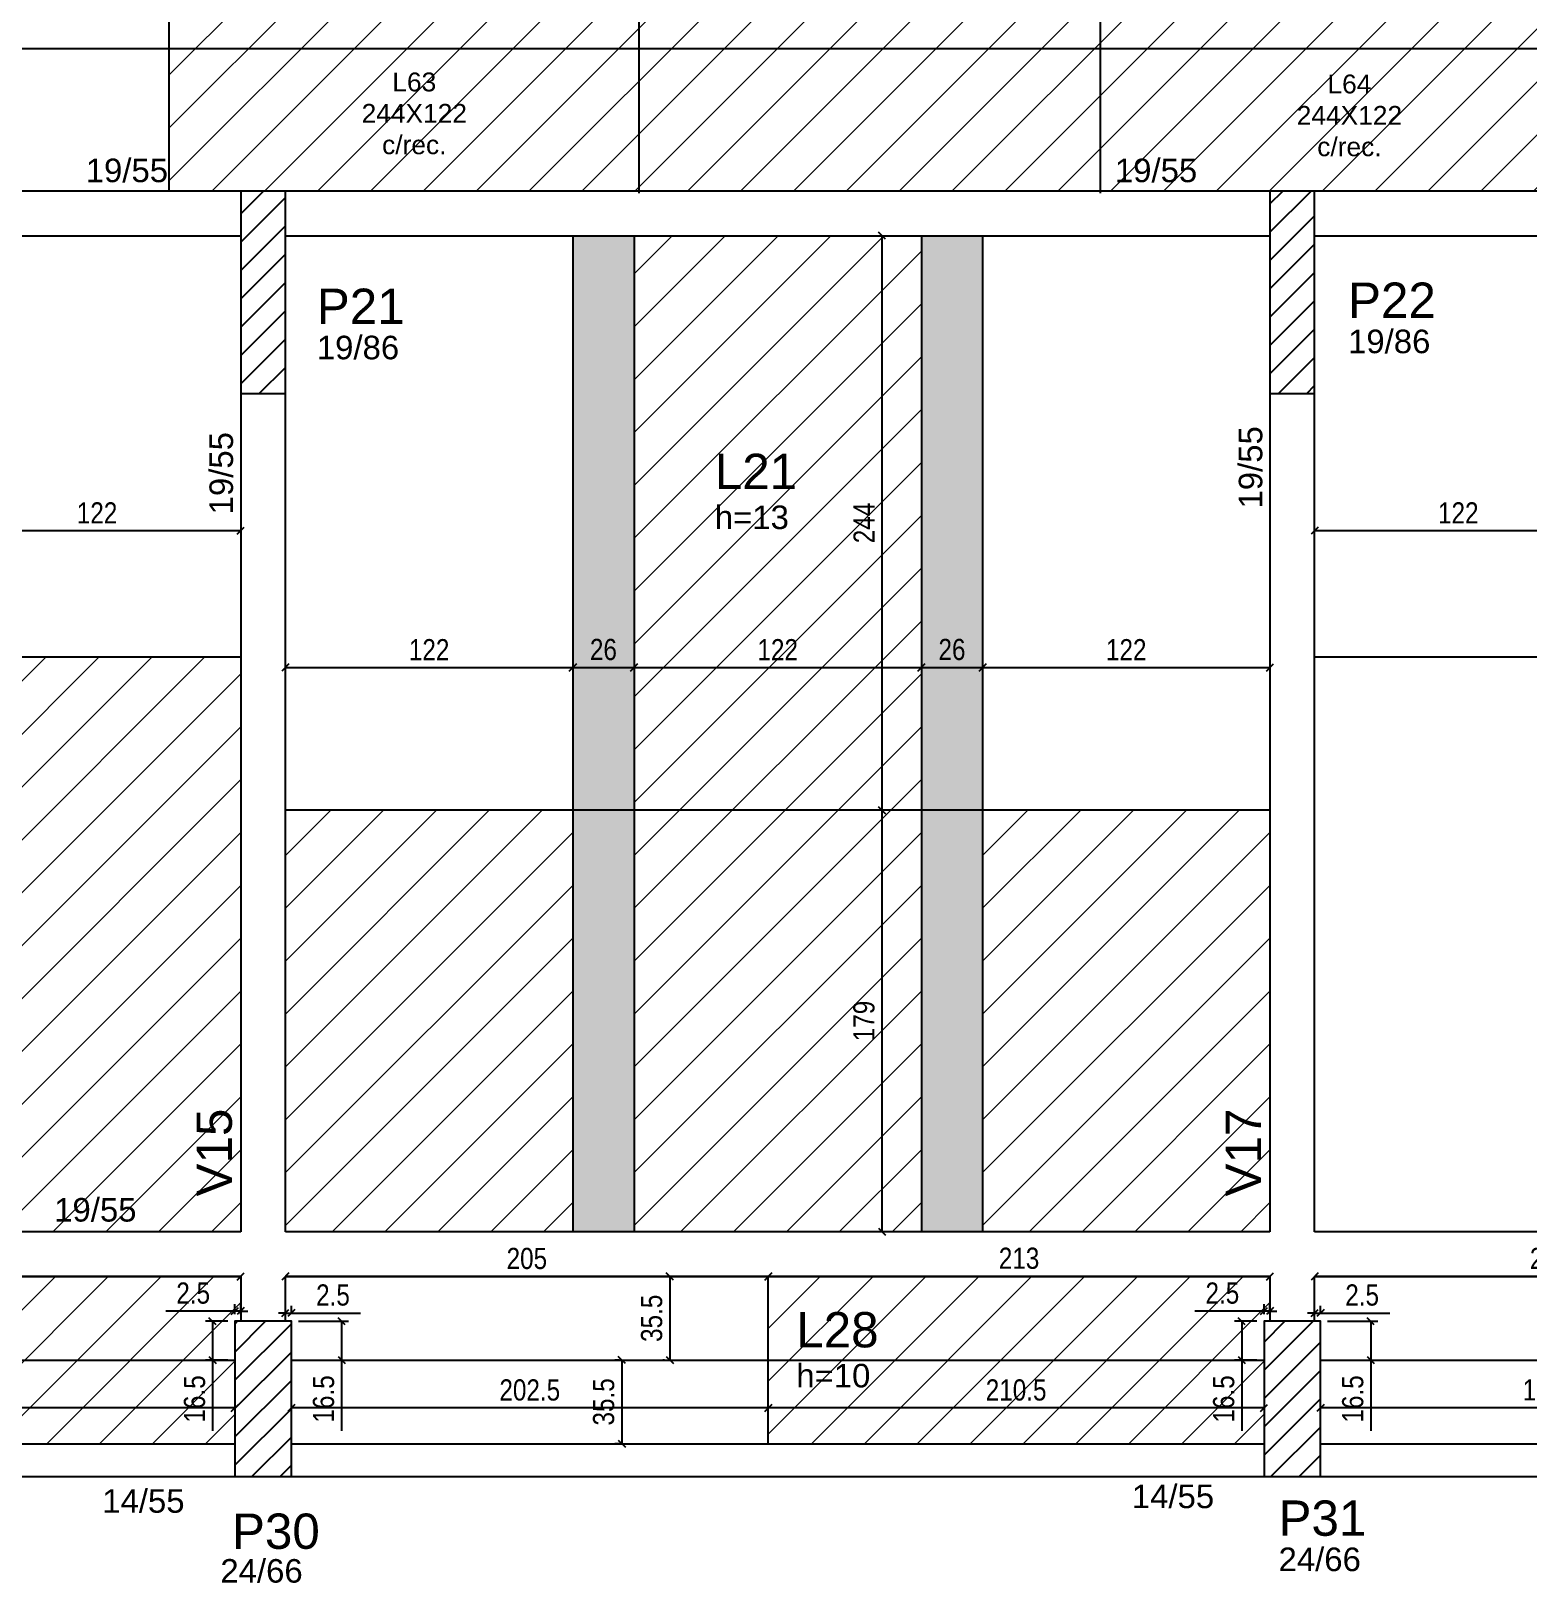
# Model space of a CAD drawing. Header units: millimetres. Extents: x 3565 to 7170, y 1537 to 2867.
# Drawn here: x 4838 to 5473, y 1537 to 2196 of the extents above; entities that cross this region are included whole.
import ezdxf

# ---------------------------------------------------------------- set-up
doc = ezdxf.new("R2010")
doc.units = ezdxf.units.MM
for name, color, linetype in [('3', 3, 'Continuous'), ('4', 4, 'Continuous'), ('7', 7, 'Continuous'), ('9', 9, 'Continuous'), ('AUX00', 7, 'Continuous'), ('Painéis', 200, 'Continuous')]:
    doc.layers.add(name, color=color, linetype=linetype)
doc.layers.add('Hachura', color=251, linetype='Continuous', lineweight=9)
doc.layers.add('REAPROVEITAMENTO', color=251, linetype='Continuous', lineweight=9)
doc.styles.add('COTA TECNICA-50', font='techl___.ttf', dxfattribs={"height": 9})
doc.styles.get("Standard").update_dxf_attribs({"font": 'arial.ttf'})
doc.dimstyles.new('COTA PAINEL-50', dxfattribs={"dimtxt": 9, "dimasz": 3, "dimexe": 3, "dimexo": 3, "dimgap": 3, "dimtad": 1, "dimdec": 1, "dimzin": 12, "dimdsep": 46, "dimtxsty": 'COTA TECNICA-50', "dimblk1": 'OBLIQUE', "dimblk2": 'OBLIQUE', "dimsah": 1, "dimcen": 0.9, "dimclrd": 4, "dimclre": 4, "dimclrt": 240, "dimadec": 1, "dimazin": 3, "dimtfac": 1, "dimtdec": 1, "dimtmove": 0, "dimatfit": 3, "dimfxl": 1, "dimtolj": 1, "dimtzin": 12, "dimarcsym": 0})

# ---------------------------------------------------------------- blocks, each defined once
blk = doc.blocks.new('_Oblique')
at = {"color": 0, "linetype": 'ByBlock', "lineweight": -2}
blk.add_line((-0.5, -0.5), (0.5, 0.5), dxfattribs=at)
blk = doc.blocks.new('*D540')
at = {"layer": 'Defpoints', "color": 0, "transparency": 16777216}
for p in [(4804.55, 1983.73), (4926.54, 1983.73), (4926.54, 1983.73)]:
    blk.add_point(p, dxfattribs=at)
at = {"layer": 'Painéis', "color": 4, "lineweight": -2, "transparency": 16777216}
blk.add_line((4804.55, 1983.73), (4926.54, 1983.73), dxfattribs=at)
at = {"layer": 'Painéis', "color": 4, "lineweight": -2, "transparency": 16777216, "xscale": 3, "yscale": 3, "zscale": 3, "rotation": 180}
blk.add_blockref('_Oblique', (4804.55, 1983.73), dxfattribs=at)
at = {"layer": 'Painéis', "color": 4, "lineweight": -2, "transparency": 16777216, "xscale": 3, "yscale": 3, "zscale": 3}
blk.add_blockref('_Oblique', (4926.54, 1983.73), dxfattribs=at)
at = {"layer": 'Painéis', "color": 240, "transparency": 16777216, "insert": (4865.54, 1991.28), "char_height": 9, "attachment_point": 5, "style": 'COTA TECNICA-50'}
blk.add_mtext('\\A1;122', dxfattribs=at)
blk = doc.blocks.new('*D543')
at = {"layer": 'Defpoints', "color": 0, "transparency": 16777216}
for p in [(4945.54, 1925.62), (5067.55, 1925.62), (5067.55, 1925.62)]:
    blk.add_point(p, dxfattribs=at)
at = {"layer": 'Painéis', "color": 4, "lineweight": -2, "transparency": 16777216}
blk.add_line((4945.54, 1925.62), (5067.55, 1925.62), dxfattribs=at)
at = {"layer": 'Painéis', "color": 4, "lineweight": -2, "transparency": 16777216, "xscale": 3, "yscale": 3, "zscale": 3, "rotation": 180}
blk.add_blockref('_Oblique', (4945.54, 1925.62), dxfattribs=at)
at = {"layer": 'Painéis', "color": 4, "lineweight": -2, "transparency": 16777216, "xscale": 3, "yscale": 3, "zscale": 3}
blk.add_blockref('_Oblique', (5067.55, 1925.62), dxfattribs=at)
at = {"layer": 'Painéis', "color": 240, "transparency": 16777216, "insert": (5006.54, 1933.17), "char_height": 9, "attachment_point": 5, "style": 'COTA TECNICA-50'}
blk.add_mtext('\\A1;122', dxfattribs=at)
blk = doc.blocks.new('*D544')
at = {"layer": 'Defpoints', "color": 0, "transparency": 16777216}
for p in [(5067.55, 1925.62), (5093.55, 1925.62), (5093.55, 1925.62)]:
    blk.add_point(p, dxfattribs=at)
at = {"layer": 'Painéis', "color": 4, "lineweight": -2, "transparency": 16777216}
blk.add_line((5067.55, 1925.62), (5093.55, 1925.62), dxfattribs=at)
at = {"layer": 'Painéis', "color": 4, "lineweight": -2, "transparency": 16777216, "xscale": 3, "yscale": 3, "zscale": 3, "rotation": 180}
blk.add_blockref('_Oblique', (5067.55, 1925.62), dxfattribs=at)
at = {"layer": 'Painéis', "color": 4, "lineweight": -2, "transparency": 16777216, "xscale": 3, "yscale": 3, "zscale": 3}
blk.add_blockref('_Oblique', (5093.55, 1925.62), dxfattribs=at)
at = {"layer": 'Painéis', "color": 240, "transparency": 16777216, "insert": (5080.55, 1933.21), "char_height": 9, "attachment_point": 5, "style": 'COTA TECNICA-50'}
blk.add_mtext('\\A1;26', dxfattribs=at)
blk = doc.blocks.new('*D545')
at = {"layer": 'Defpoints', "color": 0, "transparency": 16777216}
for p in [(5093.55, 1925.62), (5215.55, 1925.62), (5215.55, 1925.62)]:
    blk.add_point(p, dxfattribs=at)
at = {"layer": 'Painéis', "color": 4, "lineweight": -2, "transparency": 16777216}
blk.add_line((5093.55, 1925.62), (5215.55, 1925.62), dxfattribs=at)
at = {"layer": 'Painéis', "color": 4, "lineweight": -2, "transparency": 16777216, "xscale": 3, "yscale": 3, "zscale": 3, "rotation": 180}
blk.add_blockref('_Oblique', (5093.55, 1925.62), dxfattribs=at)
at = {"layer": 'Painéis', "color": 4, "lineweight": -2, "transparency": 16777216, "xscale": 3, "yscale": 3, "zscale": 3}
blk.add_blockref('_Oblique', (5215.55, 1925.62), dxfattribs=at)
at = {"layer": 'Painéis', "color": 240, "transparency": 16777216, "insert": (5154.55, 1933.17), "char_height": 9, "attachment_point": 5, "style": 'COTA TECNICA-50'}
blk.add_mtext('\\A1;122', dxfattribs=at)
blk = doc.blocks.new('*D546')
at = {"layer": 'Defpoints', "color": 0, "transparency": 16777216}
for p in [(5215.55, 1925.62), (5241.55, 1925.62), (5241.55, 1925.62)]:
    blk.add_point(p, dxfattribs=at)
at = {"layer": 'Painéis', "color": 4, "lineweight": -2, "transparency": 16777216}
blk.add_line((5215.55, 1925.62), (5241.55, 1925.62), dxfattribs=at)
at = {"layer": 'Painéis', "color": 4, "lineweight": -2, "transparency": 16777216, "xscale": 3, "yscale": 3, "zscale": 3, "rotation": 180}
blk.add_blockref('_Oblique', (5215.55, 1925.62), dxfattribs=at)
at = {"layer": 'Painéis', "color": 4, "lineweight": -2, "transparency": 16777216, "xscale": 3, "yscale": 3, "zscale": 3}
blk.add_blockref('_Oblique', (5241.55, 1925.62), dxfattribs=at)
at = {"layer": 'Painéis', "color": 240, "transparency": 16777216, "insert": (5228.55, 1933.21), "char_height": 9, "attachment_point": 5, "style": 'COTA TECNICA-50'}
blk.add_mtext('\\A1;26', dxfattribs=at)
blk = doc.blocks.new('*D547')
at = {"layer": 'Defpoints', "color": 0, "transparency": 16777216}
for p in [(5241.55, 1925.62), (5363.54, 1925.62), (5363.54, 1925.62)]:
    blk.add_point(p, dxfattribs=at)
at = {"layer": 'Painéis', "color": 4, "lineweight": -2, "transparency": 16777216}
blk.add_line((5241.55, 1925.62), (5363.54, 1925.62), dxfattribs=at)
at = {"layer": 'Painéis', "color": 4, "lineweight": -2, "transparency": 16777216, "xscale": 3, "yscale": 3, "zscale": 3, "rotation": 180}
blk.add_blockref('_Oblique', (5241.55, 1925.62), dxfattribs=at)
at = {"layer": 'Painéis', "color": 4, "lineweight": -2, "transparency": 16777216, "xscale": 3, "yscale": 3, "zscale": 3}
blk.add_blockref('_Oblique', (5363.54, 1925.62), dxfattribs=at)
at = {"layer": 'Painéis', "color": 240, "transparency": 16777216, "insert": (5302.54, 1933.17), "char_height": 9, "attachment_point": 5, "style": 'COTA TECNICA-50'}
blk.add_mtext('\\A1;122', dxfattribs=at)
blk = doc.blocks.new('*D548')
at = {"layer": 'Defpoints', "color": 0, "transparency": 16777216}
for p in [(5198.8, 2108.98), (5198.8, 1864.98), (5198.8, 1864.98)]:
    blk.add_point(p, dxfattribs=at)
at = {"layer": 'Painéis', "color": 4, "lineweight": -2, "transparency": 16777216}
blk.add_line((5198.8, 2108.98), (5198.8, 1864.98), dxfattribs=at)
at = {"layer": 'Painéis', "color": 4, "lineweight": -2, "transparency": 16777216, "xscale": 3, "yscale": 3, "zscale": 3}
for p, rotation in [((5198.8, 2108.98), 90), ((5198.8, 1864.98), 270)]:
    blk.add_blockref('_Oblique', p, dxfattribs=dict(at, rotation=rotation))
at = {"layer": 'Painéis', "color": 240, "transparency": 16777216, "insert": (5191.23, 1986.98), "char_height": 9, "attachment_point": 5, "rotation": 90, "style": 'COTA TECNICA-50'}
blk.add_mtext('\\A1;244', dxfattribs=at)
blk = doc.blocks.new('*D549')
at = {"layer": 'Defpoints', "color": 0, "transparency": 16777216}
for p in [(5198.8, 1864.98), (5198.8, 1685.98), (5198.8, 1685.98)]:
    blk.add_point(p, dxfattribs=at)
at = {"layer": 'Painéis', "color": 4, "lineweight": -2, "transparency": 16777216}
blk.add_line((5198.8, 1864.98), (5198.8, 1685.98), dxfattribs=at)
at = {"layer": 'Painéis', "color": 4, "lineweight": -2, "transparency": 16777216, "xscale": 3, "yscale": 3, "zscale": 3}
for p, rotation in [((5198.8, 1864.98), 90), ((5198.8, 1685.98), 270)]:
    blk.add_blockref('_Oblique', p, dxfattribs=dict(at, rotation=rotation))
at = {"layer": 'Painéis', "color": 240, "transparency": 16777216, "insert": (5191.21, 1775.48), "char_height": 9, "attachment_point": 5, "rotation": 90, "style": 'COTA TECNICA-50'}
blk.add_mtext('\\A1;179', dxfattribs=at)
blk = doc.blocks.new('*D550')
at = {"layer": 'Defpoints', "color": 0, "transparency": 16777216}
for p in [(5382.54, 1983.73), (5504.55, 1983.73), (5504.55, 1983.73)]:
    blk.add_point(p, dxfattribs=at)
at = {"layer": 'Painéis', "color": 4, "lineweight": -2, "transparency": 16777216}
blk.add_line((5382.54, 1983.73), (5504.55, 1983.73), dxfattribs=at)
at = {"layer": 'Painéis', "color": 4, "lineweight": -2, "transparency": 16777216, "xscale": 3, "yscale": 3, "zscale": 3, "rotation": 180}
blk.add_blockref('_Oblique', (5382.54, 1983.73), dxfattribs=at)
at = {"layer": 'Painéis', "color": 4, "lineweight": -2, "transparency": 16777216, "xscale": 3, "yscale": 3, "zscale": 3}
blk.add_blockref('_Oblique', (5504.55, 1983.73), dxfattribs=at)
at = {"layer": 'Painéis', "color": 240, "transparency": 16777216, "insert": (5443.54, 1991.28), "char_height": 9, "attachment_point": 5, "style": 'COTA TECNICA-50'}
blk.add_mtext('\\A1;122', dxfattribs=at)
blk = doc.blocks.new('*D600')
at = {"layer": 'Defpoints', "color": 0, "transparency": 16777216}
for p in [(4708.54, 1611.13), (4708.54, 1611.13), (4924.04, 1611.13)]:
    blk.add_point(p, dxfattribs=at)
at = {"layer": 'Painéis', "color": 4, "lineweight": -2, "transparency": 16777216}
blk.add_line((4924.04, 1611.13), (4708.54, 1611.13), dxfattribs=at)
at = {"layer": 'Painéis', "color": 4, "lineweight": -2, "transparency": 16777216, "xscale": 3, "yscale": 3, "zscale": 3, "rotation": 180}
blk.add_blockref('_Oblique', (4708.54, 1611.13), dxfattribs=at)
at = {"layer": 'Painéis', "color": 4, "lineweight": -2, "transparency": 16777216, "xscale": 3, "yscale": 3, "zscale": 3}
blk.add_blockref('_Oblique', (4924.04, 1611.13), dxfattribs=at)
at = {"layer": 'Painéis', "color": 240, "transparency": 16777216, "insert": (4816.29, 1618.73), "char_height": 9, "attachment_point": 5, "style": 'COTA TECNICA-50'}
blk.add_mtext('\\A1;215.5', dxfattribs=at)
blk = doc.blocks.new('*D658')
at = {"layer": 'Defpoints', "color": 0, "transparency": 16777216}
for p in [(4708.54, 1666.98), (4708.54, 1666.98), (4926.54, 1666.98)]:
    blk.add_point(p, dxfattribs=at)
at = {"layer": 'Painéis', "color": 4, "lineweight": -2, "transparency": 16777216}
blk.add_line((4926.54, 1666.98), (4708.54, 1666.98), dxfattribs=at)
at = {"layer": 'Painéis', "color": 4, "lineweight": -2, "transparency": 16777216, "xscale": 3, "yscale": 3, "zscale": 3, "rotation": 180}
blk.add_blockref('_Oblique', (4708.54, 1666.98), dxfattribs=at)
at = {"layer": 'Painéis', "color": 4, "lineweight": -2, "transparency": 16777216, "xscale": 3, "yscale": 3, "zscale": 3}
blk.add_blockref('_Oblique', (4926.54, 1666.98), dxfattribs=at)
at = {"layer": 'Painéis', "color": 240, "transparency": 16777216, "insert": (4817.54, 1674.56), "char_height": 9, "attachment_point": 5, "style": 'COTA TECNICA-50'}
blk.add_mtext('\\A1;218', dxfattribs=at)
blk = doc.blocks.new('*D662')
at = {"layer": 'Defpoints', "color": 0, "transparency": 16777216}
for p in [(4924.04, 1652.28), (4924.04, 1647.98), (4926.54, 1647.98)]:
    blk.add_point(p, dxfattribs=at)
at = {"layer": 'Painéis', "color": 4, "lineweight": -2, "transparency": 16777216}
for p, q in [((4924.04, 1650.98), (4924.04, 1655.28)), ((4926.54, 1650.98), (4926.54, 1655.28)), ((4924.04, 1652.28), (4894.68, 1652.28)), ((4926.54, 1652.28), (4924.04, 1652.28)), ((4926.54, 1652.28), (4929.54, 1652.28))]:
    blk.add_line(p, q, dxfattribs=at)
at = {"layer": 'Painéis', "color": 4, "lineweight": -2, "transparency": 16777216, "xscale": 3, "yscale": 3, "zscale": 3}
blk.add_blockref('_Oblique', (4924.04, 1652.28), dxfattribs=at)
at = {"layer": 'Painéis', "color": 4, "lineweight": -2, "transparency": 16777216, "xscale": 3, "yscale": 3, "zscale": 3, "rotation": 180}
blk.add_blockref('_Oblique', (4926.54, 1652.28), dxfattribs=at)
at = {"layer": 'Painéis', "color": 240, "transparency": 16777216, "insert": (4906.36, 1659.88), "char_height": 9, "attachment_point": 5, "style": 'COTA TECNICA-50'}
blk.add_mtext('\\A1;2.5', dxfattribs=at)
blk = doc.blocks.new('*D663')
at = {"layer": 'Defpoints', "color": 0, "transparency": 16777216}
for p in [(4924.04, 1647.98), (4914.57, 1631.48), (4924.04, 1631.48)]:
    blk.add_point(p, dxfattribs=at)
at = {"layer": 'Painéis', "color": 4, "lineweight": -2, "transparency": 16777216}
for p, q in [((4921.04, 1647.98), (4911.57, 1647.98)), ((4914.57, 1647.98), (4914.57, 1631.48)), ((4921.04, 1631.48), (4911.57, 1631.48)), ((4914.57, 1631.48), (4914.57, 1601.5))]:
    blk.add_line(p, q, dxfattribs=at)
at = {"layer": 'Painéis', "color": 4, "lineweight": -2, "transparency": 16777216, "xscale": 3, "yscale": 3, "zscale": 3}
for p, rotation in [((4914.57, 1647.98), 90), ((4914.57, 1631.48), 270)]:
    blk.add_blockref('_Oblique', p, dxfattribs=dict(at, rotation=rotation))
at = {"layer": 'Painéis', "color": 240, "transparency": 16777216, "insert": (4906.97, 1614.99), "char_height": 9, "attachment_point": 5, "rotation": 90, "style": 'COTA TECNICA-50'}
blk.add_mtext('\\A1;16.5', dxfattribs=at)
blk = doc.blocks.new('*D606')
at = {"layer": 'Defpoints', "color": 0, "transparency": 16777216}
for p in [(5150.54, 1611.13), (5150.54, 1611.13), (5361.04, 1611.13)]:
    blk.add_point(p, dxfattribs=at)
at = {"layer": 'Painéis', "color": 4, "lineweight": -2, "transparency": 16777216}
blk.add_line((5361.04, 1611.13), (5150.54, 1611.13), dxfattribs=at)
at = {"layer": 'Painéis', "color": 4, "lineweight": -2, "transparency": 16777216, "xscale": 3, "yscale": 3, "zscale": 3, "rotation": 180}
blk.add_blockref('_Oblique', (5150.54, 1611.13), dxfattribs=at)
at = {"layer": 'Painéis', "color": 4, "lineweight": -2, "transparency": 16777216, "xscale": 3, "yscale": 3, "zscale": 3}
blk.add_blockref('_Oblique', (5361.04, 1611.13), dxfattribs=at)
at = {"layer": 'Painéis', "color": 240, "transparency": 16777216, "insert": (5255.79, 1618.73), "char_height": 9, "attachment_point": 5, "style": 'COTA TECNICA-50'}
blk.add_mtext('\\A1;210.5', dxfattribs=at)
blk = doc.blocks.new('*D607')
at = {"layer": 'Defpoints', "color": 0, "transparency": 16777216}
for p in [(4948.04, 1611.13), (4948.04, 1611.13), (5150.54, 1611.13)]:
    blk.add_point(p, dxfattribs=at)
at = {"layer": 'Painéis', "color": 4, "lineweight": -2, "transparency": 16777216}
blk.add_line((5150.54, 1611.13), (4948.04, 1611.13), dxfattribs=at)
at = {"layer": 'Painéis', "color": 4, "lineweight": -2, "transparency": 16777216, "xscale": 3, "yscale": 3, "zscale": 3, "rotation": 180}
blk.add_blockref('_Oblique', (4948.04, 1611.13), dxfattribs=at)
at = {"layer": 'Painéis', "color": 4, "lineweight": -2, "transparency": 16777216, "xscale": 3, "yscale": 3, "zscale": 3}
blk.add_blockref('_Oblique', (5150.54, 1611.13), dxfattribs=at)
at = {"layer": 'Painéis', "color": 240, "transparency": 16777216, "insert": (5049.29, 1618.73), "char_height": 9, "attachment_point": 5, "style": 'COTA TECNICA-50'}
blk.add_mtext('\\A1;202.5', dxfattribs=at)
blk = doc.blocks.new('*D608')
at = {"layer": 'Defpoints', "color": 0, "transparency": 16777216}
for p in [(5109.51, 1666.98), (5108.76, 1631.48), (5109.51, 1631.48)]:
    blk.add_point(p, dxfattribs=at)
at = {"layer": 'Painéis', "color": 4, "lineweight": -2, "transparency": 16777216}
for p, q in [((5106.51, 1666.98), (5105.76, 1666.98)), ((5108.76, 1666.98), (5108.76, 1631.48)), ((5106.51, 1631.48), (5105.76, 1631.48))]:
    blk.add_line(p, q, dxfattribs=at)
at = {"layer": 'Painéis', "color": 4, "lineweight": -2, "transparency": 16777216, "xscale": 3, "yscale": 3, "zscale": 3}
for p, rotation in [((5108.76, 1666.98), 90), ((5108.76, 1631.48), 270)]:
    blk.add_blockref('_Oblique', p, dxfattribs=dict(at, rotation=rotation))
at = {"layer": 'Painéis', "color": 240, "transparency": 16777216, "insert": (5101.06, 1649.23), "char_height": 9, "attachment_point": 5, "rotation": 90, "style": 'COTA TECNICA-50'}
blk.add_mtext('\\A1;35.5', dxfattribs=at)
blk = doc.blocks.new('*D609')
at = {"layer": 'Defpoints', "color": 0, "transparency": 16777216}
for p in [(5090.27, 1631.48), (5088.38, 1595.98), (5090.27, 1595.98)]:
    blk.add_point(p, dxfattribs=at)
at = {"layer": 'Painéis', "color": 4, "lineweight": -2, "transparency": 16777216}
for p, q in [((5087.27, 1631.48), (5085.38, 1631.48)), ((5088.38, 1631.48), (5088.38, 1595.98)), ((5087.27, 1595.98), (5085.38, 1595.98))]:
    blk.add_line(p, q, dxfattribs=at)
at = {"layer": 'Painéis', "color": 4, "lineweight": -2, "transparency": 16777216, "xscale": 3, "yscale": 3, "zscale": 3}
for p, rotation in [((5088.38, 1631.48), 90), ((5088.38, 1595.98), 270)]:
    blk.add_blockref('_Oblique', p, dxfattribs=dict(at, rotation=rotation))
at = {"layer": 'Painéis', "color": 240, "transparency": 16777216, "insert": (5080.68, 1613.73), "char_height": 9, "attachment_point": 5, "rotation": 90, "style": 'COTA TECNICA-50'}
blk.add_mtext('\\A1;35.5', dxfattribs=at)
blk = doc.blocks.new('*D664')
at = {"layer": 'Defpoints', "color": 0, "transparency": 16777216}
for p in [(5150.54, 1666.98), (5150.54, 1666.98), (5363.54, 1666.98)]:
    blk.add_point(p, dxfattribs=at)
at = {"layer": 'Painéis', "color": 4, "lineweight": -2, "transparency": 16777216}
blk.add_line((5363.54, 1666.98), (5150.54, 1666.98), dxfattribs=at)
at = {"layer": 'Painéis', "color": 4, "lineweight": -2, "transparency": 16777216, "xscale": 3, "yscale": 3, "zscale": 3, "rotation": 180}
blk.add_blockref('_Oblique', (5150.54, 1666.98), dxfattribs=at)
at = {"layer": 'Painéis', "color": 4, "lineweight": -2, "transparency": 16777216, "xscale": 3, "yscale": 3, "zscale": 3}
blk.add_blockref('_Oblique', (5363.54, 1666.98), dxfattribs=at)
at = {"layer": 'Painéis', "color": 240, "transparency": 16777216, "insert": (5257.04, 1674.67), "char_height": 9, "attachment_point": 5, "style": 'COTA TECNICA-50'}
blk.add_mtext('\\A1;213', dxfattribs=at)
blk = doc.blocks.new('*D610')
at = {"layer": 'Defpoints', "color": 0, "transparency": 16777216}
for p in [(4945.54, 1666.98), (4945.54, 1666.98), (5150.54, 1666.98)]:
    blk.add_point(p, dxfattribs=at)
at = {"layer": 'Painéis', "color": 4, "lineweight": -2, "transparency": 16777216}
blk.add_line((5150.54, 1666.98), (4945.54, 1666.98), dxfattribs=at)
at = {"layer": 'Painéis', "color": 4, "lineweight": -2, "transparency": 16777216, "xscale": 3, "yscale": 3, "zscale": 3, "rotation": 180}
blk.add_blockref('_Oblique', (4945.54, 1666.98), dxfattribs=at)
at = {"layer": 'Painéis', "color": 4, "lineweight": -2, "transparency": 16777216, "xscale": 3, "yscale": 3, "zscale": 3}
blk.add_blockref('_Oblique', (5150.54, 1666.98), dxfattribs=at)
at = {"layer": 'Painéis', "color": 240, "transparency": 16777216, "insert": (5048.04, 1674.58), "char_height": 9, "attachment_point": 5, "style": 'COTA TECNICA-50'}
blk.add_mtext('\\A1;205', dxfattribs=at)
blk = doc.blocks.new('*D611')
at = {"layer": 'Defpoints', "color": 0, "transparency": 16777216}
for p in [(4945.54, 1647.98), (4948.04, 1651.46), (4948.04, 1647.98)]:
    blk.add_point(p, dxfattribs=at)
at = {"layer": 'Painéis', "color": 4, "lineweight": -2, "transparency": 16777216}
for p, q in [((4945.54, 1650.98), (4945.54, 1654.46)), ((4948.04, 1650.98), (4948.04, 1654.46)), ((4945.54, 1651.46), (4942.54, 1651.46)), ((4945.54, 1651.46), (4948.04, 1651.46)), ((4948.04, 1651.46), (4977.4, 1651.46))]:
    blk.add_line(p, q, dxfattribs=at)
at = {"layer": 'Painéis', "color": 4, "lineweight": -2, "transparency": 16777216, "xscale": 3, "yscale": 3, "zscale": 3}
blk.add_blockref('_Oblique', (4945.54, 1651.46), dxfattribs=at)
at = {"layer": 'Painéis', "color": 4, "lineweight": -2, "transparency": 16777216, "xscale": 3, "yscale": 3, "zscale": 3, "rotation": 180}
blk.add_blockref('_Oblique', (4948.04, 1651.46), dxfattribs=at)
at = {"layer": 'Painéis', "color": 240, "transparency": 16777216, "insert": (4965.72, 1659.06), "char_height": 9, "attachment_point": 5, "style": 'COTA TECNICA-50'}
blk.add_mtext('\\A1;2.5', dxfattribs=at)
blk = doc.blocks.new('*D665')
at = {"layer": 'Defpoints', "color": 0, "transparency": 16777216}
for p in [(4948.04, 1647.98), (4948.04, 1631.48), (4969.35, 1631.48)]:
    blk.add_point(p, dxfattribs=at)
at = {"layer": 'Painéis', "color": 4, "lineweight": -2, "transparency": 16777216}
for p, q in [((4951.04, 1647.98), (4972.35, 1647.98)), ((4969.35, 1647.98), (4969.35, 1631.48)), ((4951.04, 1631.48), (4972.35, 1631.48)), ((4969.35, 1631.48), (4969.35, 1601.5))]:
    blk.add_line(p, q, dxfattribs=at)
at = {"layer": 'Painéis', "color": 4, "lineweight": -2, "transparency": 16777216, "xscale": 3, "yscale": 3, "zscale": 3}
for p, rotation in [((4969.35, 1647.98), 90), ((4969.35, 1631.48), 270)]:
    blk.add_blockref('_Oblique', p, dxfattribs=dict(at, rotation=rotation))
at = {"layer": 'Painéis', "color": 240, "transparency": 16777216, "insert": (4961.75, 1614.99), "char_height": 9, "attachment_point": 5, "rotation": 90, "style": 'COTA TECNICA-50'}
blk.add_mtext('\\A1;16.5', dxfattribs=at)
blk = doc.blocks.new('*D612')
at = {"layer": 'Defpoints', "color": 0, "transparency": 16777216}
for p in [(5361.04, 1652.28), (5361.04, 1647.98), (5363.54, 1647.98)]:
    blk.add_point(p, dxfattribs=at)
at = {"layer": 'Painéis', "color": 4, "lineweight": -2, "transparency": 16777216}
for p, q in [((5361.04, 1650.98), (5361.04, 1655.28)), ((5363.54, 1650.98), (5363.54, 1655.28)), ((5361.04, 1652.28), (5331.68, 1652.28)), ((5363.54, 1652.28), (5361.04, 1652.28)), ((5363.54, 1652.28), (5366.54, 1652.28))]:
    blk.add_line(p, q, dxfattribs=at)
at = {"layer": 'Painéis', "color": 4, "lineweight": -2, "transparency": 16777216, "xscale": 3, "yscale": 3, "zscale": 3}
blk.add_blockref('_Oblique', (5361.04, 1652.28), dxfattribs=at)
at = {"layer": 'Painéis', "color": 4, "lineweight": -2, "transparency": 16777216, "xscale": 3, "yscale": 3, "zscale": 3, "rotation": 180}
blk.add_blockref('_Oblique', (5363.54, 1652.28), dxfattribs=at)
at = {"layer": 'Painéis', "color": 240, "transparency": 16777216, "insert": (5343.36, 1659.88), "char_height": 9, "attachment_point": 5, "style": 'COTA TECNICA-50'}
blk.add_mtext('\\A1;2.5', dxfattribs=at)
blk = doc.blocks.new('*D666')
at = {"layer": 'Defpoints', "color": 0, "transparency": 16777216}
for p in [(5361.04, 1647.98), (5351.57, 1631.48), (5361.04, 1631.48)]:
    blk.add_point(p, dxfattribs=at)
at = {"layer": 'Painéis', "color": 4, "lineweight": -2, "transparency": 16777216}
for p, q in [((5358.04, 1647.98), (5348.57, 1647.98)), ((5351.57, 1647.98), (5351.57, 1631.48)), ((5358.04, 1631.48), (5348.57, 1631.48)), ((5351.57, 1631.48), (5351.57, 1601.5))]:
    blk.add_line(p, q, dxfattribs=at)
at = {"layer": 'Painéis', "color": 4, "lineweight": -2, "transparency": 16777216, "xscale": 3, "yscale": 3, "zscale": 3}
for p, rotation in [((5351.57, 1647.98), 90), ((5351.57, 1631.48), 270)]:
    blk.add_blockref('_Oblique', p, dxfattribs=dict(at, rotation=rotation))
at = {"layer": 'Painéis', "color": 240, "transparency": 16777216, "insert": (5343.97, 1614.99), "char_height": 9, "attachment_point": 5, "rotation": 90, "style": 'COTA TECNICA-50'}
blk.add_mtext('\\A1;16.5', dxfattribs=at)
blk = doc.blocks.new('*D614')
at = {"layer": 'Defpoints', "color": 0, "transparency": 16777216}
for p in [(5385.04, 1611.13), (5385.04, 1611.13), (5582.54, 1611.13)]:
    blk.add_point(p, dxfattribs=at)
at = {"layer": 'Painéis', "color": 4, "lineweight": -2, "transparency": 16777216}
blk.add_line((5582.54, 1611.13), (5385.04, 1611.13), dxfattribs=at)
at = {"layer": 'Painéis', "color": 4, "lineweight": -2, "transparency": 16777216, "xscale": 3, "yscale": 3, "zscale": 3, "rotation": 180}
blk.add_blockref('_Oblique', (5385.04, 1611.13), dxfattribs=at)
at = {"layer": 'Painéis', "color": 4, "lineweight": -2, "transparency": 16777216, "xscale": 3, "yscale": 3, "zscale": 3}
blk.add_blockref('_Oblique', (5582.54, 1611.13), dxfattribs=at)
at = {"layer": 'Painéis', "color": 240, "transparency": 16777216, "insert": (5483.79, 1618.76), "char_height": 9, "attachment_point": 5, "style": 'COTA TECNICA-50'}
blk.add_mtext('\\A1;197.5', dxfattribs=at)
blk = doc.blocks.new('*D617')
at = {"layer": 'Defpoints', "color": 0, "transparency": 16777216}
for p in [(5382.54, 1666.98), (5382.54, 1666.98), (5582.54, 1666.98)]:
    blk.add_point(p, dxfattribs=at)
at = {"layer": 'Painéis', "color": 4, "lineweight": -2, "transparency": 16777216}
blk.add_line((5582.54, 1666.98), (5382.54, 1666.98), dxfattribs=at)
at = {"layer": 'Painéis', "color": 4, "lineweight": -2, "transparency": 16777216, "xscale": 3, "yscale": 3, "zscale": 3, "rotation": 180}
blk.add_blockref('_Oblique', (5382.54, 1666.98), dxfattribs=at)
at = {"layer": 'Painéis', "color": 4, "lineweight": -2, "transparency": 16777216, "xscale": 3, "yscale": 3, "zscale": 3}
blk.add_blockref('_Oblique', (5582.54, 1666.98), dxfattribs=at)
at = {"layer": 'Painéis', "color": 240, "transparency": 16777216, "insert": (5482.54, 1674.57), "char_height": 9, "attachment_point": 5, "style": 'COTA TECNICA-50'}
blk.add_mtext('\\A1;200', dxfattribs=at)
blk = doc.blocks.new('*D618')
at = {"layer": 'Defpoints', "color": 0, "transparency": 16777216}
for p in [(5382.54, 1647.98), (5385.04, 1651.46), (5385.04, 1647.98)]:
    blk.add_point(p, dxfattribs=at)
at = {"layer": 'Painéis', "color": 4, "lineweight": -2, "transparency": 16777216}
for p, q in [((5382.54, 1650.98), (5382.54, 1654.46)), ((5385.04, 1650.98), (5385.04, 1654.46)), ((5382.54, 1651.46), (5379.54, 1651.46)), ((5382.54, 1651.46), (5385.04, 1651.46)), ((5385.04, 1651.46), (5414.4, 1651.46))]:
    blk.add_line(p, q, dxfattribs=at)
at = {"layer": 'Painéis', "color": 4, "lineweight": -2, "transparency": 16777216, "xscale": 3, "yscale": 3, "zscale": 3}
blk.add_blockref('_Oblique', (5382.54, 1651.46), dxfattribs=at)
at = {"layer": 'Painéis', "color": 4, "lineweight": -2, "transparency": 16777216, "xscale": 3, "yscale": 3, "zscale": 3, "rotation": 180}
blk.add_blockref('_Oblique', (5385.04, 1651.46), dxfattribs=at)
at = {"layer": 'Painéis', "color": 240, "transparency": 16777216, "insert": (5402.72, 1659.06), "char_height": 9, "attachment_point": 5, "style": 'COTA TECNICA-50'}
blk.add_mtext('\\A1;2.5', dxfattribs=at)
blk = doc.blocks.new('*D668')
at = {"layer": 'Defpoints', "color": 0, "transparency": 16777216}
for p in [(5385.04, 1647.98), (5385.04, 1631.48), (5406.35, 1631.48)]:
    blk.add_point(p, dxfattribs=at)
at = {"layer": 'Painéis', "color": 4, "lineweight": -2, "transparency": 16777216}
for p, q in [((5388.04, 1647.98), (5409.35, 1647.98)), ((5406.35, 1647.98), (5406.35, 1631.48)), ((5388.04, 1631.48), (5409.35, 1631.48)), ((5406.35, 1631.48), (5406.35, 1601.5))]:
    blk.add_line(p, q, dxfattribs=at)
at = {"layer": 'Painéis', "color": 4, "lineweight": -2, "transparency": 16777216, "xscale": 3, "yscale": 3, "zscale": 3}
for p, rotation in [((5406.35, 1647.98), 90), ((5406.35, 1631.48), 270)]:
    blk.add_blockref('_Oblique', p, dxfattribs=dict(at, rotation=rotation))
at = {"layer": 'Painéis', "color": 240, "transparency": 16777216, "insert": (5398.75, 1614.99), "char_height": 9, "attachment_point": 5, "rotation": 90, "style": 'COTA TECNICA-50'}
blk.add_mtext('\\A1;16.5', dxfattribs=at)

msp = doc.modelspace()

# ---------------------------------------------------------------- hatches: boundary and pattern name
at = {"layer": 'Hachura', "linetype": 'ByBlock'}
h = msp.add_hatch(color=256, dxfattribs=at)
h.dxf.hatch_style = 1
h.paths.add_polyline_path([(5067.55, 1685.98), (5093.55, 1685.98), (5093.55, 2108.98), (5067.55, 2108.98)])
h = msp.add_hatch(color=256, dxfattribs=at)
h.dxf.hatch_style = 1
h.paths.add_polyline_path([(5215.55, 1685.98), (5241.55, 1685.98), (5241.55, 2108.98), (5215.55, 2108.98)])
at = {"layer": 'REAPROVEITAMENTO', "linetype": 'ByBlock'}
h = msp.add_hatch(dxfattribs=at)
h.set_pattern_fill('ANSI31', color=256, scale=5, style=2)
h.set_pattern_definition([(45, (-139.968, -7.641), (-11.22532, 11.22532), [])])
h.paths.add_polyline_path([(4896.04, 2279.98), (4896.04, 2127.98), (6256.54, 2127.98), (6256.54, 2279.98)])
h = msp.add_hatch(dxfattribs=at)
h.set_pattern_fill('ANSI31', color=256, scale=5, style=2)
h.set_pattern_definition([(45, (-1444.209, -67.141), (-11.22532, 11.22532), [])])
h.paths.add_polyline_path([(5215.55, 1685.98), (5093.55, 1685.98), (5093.55, 2108.98), (5215.55, 2108.98)])
h = msp.add_hatch(dxfattribs=at)
h.set_pattern_fill('ANSI31', color=256, scale=5, style=2)
h.set_pattern_definition([(45, (-1733.209, -67.141), (-11.22532, 11.22532), [])])
h.paths.add_polyline_path([(4926.55, 1685.98), (4804.55, 1685.98), (4804.55, 1929.98), (4926.55, 1929.98)])
h = msp.add_hatch(dxfattribs=at)
h.set_pattern_fill('ANSI31', color=256, scale=5, style=2)
h.set_pattern_definition([(45, (-1592.218, -67.141), (-11.22532, 11.22532), [])])
h.paths.add_polyline_path([(5067.54, 1685.98), (4945.54, 1685.98), (4945.54, 1864.98), (5067.54, 1864.98)])
h = msp.add_hatch(dxfattribs=at)
h.set_pattern_fill('ANSI31', color=256, scale=5, style=2)
h.set_pattern_definition([(45, (-1296.209, -67.141), (-11.22532, 11.22532), [])])
h.paths.add_polyline_path([(5363.55, 1685.98), (5241.55, 1685.98), (5241.55, 1864.98), (5363.55, 1864.98)])
h = msp.add_hatch(dxfattribs=at)
h.set_pattern_fill('ANSI31', color=256, scale=5, style=2)
h.set_pattern_definition([(45, (-1908.218, -509.141), (-11.22532, 11.22532), [])])
h.paths.add_polyline_path([(4926.35, 1647.98), (4923.85, 1647.98), (4924.04, 1595.98), (4708.54, 1595.98), (4708.54, 1666.98), (4926.54, 1666.98)])
h = msp.add_hatch(dxfattribs=at)
h.set_pattern_fill('ANSI31', color=256, scale=5, style=2)
h.set_pattern_definition([(45, (-1471.218, -509.141), (-11.22532, 11.22532), [])])
h.paths.add_polyline_path([(5363.35, 1647.98), (5360.85, 1647.98), (5361.04, 1595.98), (5150.54, 1595.98), (5150.54, 1666.98), (5363.54, 1666.98)])

# ---------------------------------------------------------------- linework, layer by layer
at = {"layer": '3', "linetype": 'Continuous'}
for p, q in [((4926.54, 2118.23), (4936.28, 2127.98)), ((4926.54, 2106.21), (4945.54, 2125.21)), ((5363.54, 2110.46), (5381.05, 2127.98)), ((5363.54, 2122.48), (5369.03, 2127.98)), ((5363.54, 2098.44), (5382.54, 2117.44)), ((4926.54, 2094.19), (4945.54, 2113.19)), ((5363.54, 2086.42), (5382.54, 2105.42)), ((4926.54, 2082.17), (4945.54, 2101.17)), ((5363.54, 2074.4), (5382.54, 2093.4)), ((4926.54, 2070.15), (4945.54, 2089.15)), ((4926.54, 2058.13), (4945.54, 2077.13)), ((5363.54, 2062.38), (5382.54, 2081.38)), ((4926.54, 2046.11), (4945.54, 2065.11)), ((5363.54, 2050.36), (5382.54, 2069.36)), ((5367.18, 2041.98), (5382.54, 2057.34)), ((4934.43, 2041.98), (4945.54, 2053.09)), ((5379.2, 2041.98), (5382.54, 2045.32)), ((4924.04, 1634.9), (4937.12, 1647.98)), ((4924.04, 1646.92), (4925.1, 1647.98)), ((5361.04, 1627.13), (5381.89, 1647.98)), ((5361.04, 1639.15), (5369.87, 1647.98)), ((4924.04, 1622.88), (4948.04, 1646.88)), ((4924.04, 1610.86), (4948.04, 1634.86)), ((5361.04, 1615.11), (5385.04, 1639.11)), ((4924.04, 1598.84), (4948.04, 1622.84)), ((5361.04, 1603.09), (5385.04, 1627.09)), ((5361.04, 1591.07), (5385.04, 1615.07)), ((4924.04, 1586.82), (4948.04, 1610.82)), ((5363.97, 1581.98), (5385.04, 1603.05)), ((4511.04, 1595.98), (4924.04, 1595.98)), ((4931.22, 1581.98), (4948.04, 1598.8)), ((4948.04, 1595.98), (5361.04, 1595.98)), ((5385.04, 1595.98), (5798.04, 1595.98)), ((5375.99, 1581.98), (5385.04, 1591.03)), ((4511.04, 1581.98), (4924.04, 1581.98)), ((4943.24, 1581.98), (4948.04, 1586.78)), ((4948.04, 1581.98), (5361.04, 1581.98)), ((5385.04, 1581.98), (5798.04, 1581.98))]:
    msp.add_line(p, q, dxfattribs=at)
for points in [[(4926.54, 2127.98), (4508.54, 2127.98)], [(5363.54, 2127.98), (4945.54, 2127.98)], [(5810.04, 2127.98), (5382.54, 2127.98)], [(4508.54, 2108.98), (4926.54, 2108.98)], [(4945.54, 2108.98), (5363.54, 2108.98)], [(5382.54, 2108.98), (5800.54, 2108.98)], [(4926.54, 2041.98), (4926.54, 1685.98)], [(4945.54, 1685.98), (4945.54, 2041.98)], [(5363.54, 2041.98), (5363.54, 1685.98)], [(5382.54, 1685.98), (5382.54, 2041.98)], [(4926.54, 1685.98), (4508.54, 1685.98)], [(5363.54, 1685.98), (4945.54, 1685.98)], [(5800.54, 1685.98), (5382.54, 1685.98)], [(4508.54, 1666.98), (4926.54, 1666.98)], [(4926.54, 1666.98), (4926.54, 1647.98)], [(4945.54, 1666.98), (5363.54, 1666.98)], [(4945.54, 1647.98), (4945.54, 1666.98)], [(5363.54, 1666.98), (5363.54, 1647.98)], [(5382.54, 1666.98), (5800.54, 1666.98)], [(5382.54, 1647.98), (5382.54, 1666.98)]]:
    msp.add_lwpolyline(points, dxfattribs=at)
at = {"layer": '7', "linetype": 'Continuous'}
for points in [[(4926.54, 2041.98), (4945.54, 2041.98), (4945.54, 2127.98), (4926.54, 2127.98), (4926.54, 2041.98)], [(5363.54, 2041.98), (5382.54, 2041.98), (5382.54, 2127.98), (5363.54, 2127.98), (5363.54, 2041.98)], [(4924.04, 1581.98), (4948.04, 1581.98), (4948.04, 1647.98), (4924.04, 1647.98), (4924.04, 1581.98)], [(5361.04, 1581.98), (5385.04, 1581.98), (5385.04, 1647.98), (5361.04, 1647.98), (5361.04, 1581.98)]]:
    msp.add_lwpolyline(points, dxfattribs=at)
at = {"layer": '9', "linetype": 'Continuous'}
for points in [[(5363.54, 1908.98), (5363.54, 2108.98), (5363.54, 1908.98)], [(5382.54, 1908.98), (5382.54, 2108.98), (5382.54, 1908.98)]]:
    msp.add_solid(points, dxfattribs=at)
at = {"layer": 'Painéis'}
for p, q in [((4896.04, 2279.98), (4896.04, 2127.98)), ((5095.54, 2279.98), (5095.54, 2127.05)), ((5291.54, 2279.98), (5291.54, 2127.05)), ((3843.54, 2188.48), (6982.54, 2188.48)), ((5067.55, 2108.98), (5067.55, 1685.98)), ((5093.55, 2108.98), (5093.55, 1685.98)), ((5215.55, 2108.98), (5215.55, 1685.98)), ((5241.55, 2108.98), (5241.55, 1685.98)), ((4926.45, 1929.98), (4508.45, 1929.98)), ((5800.45, 1929.98), (5382.45, 1929.98)), ((5363.45, 1864.98), (4945.45, 1864.98)), ((5150.54, 1595.98), (5150.54, 1666.98)), ((4511.04, 1631.48), (4924.04, 1631.48)), ((4948.04, 1631.48), (5361.04, 1631.48)), ((5385.04, 1631.48), (5798.04, 1631.48))]:
    msp.add_line(p, q, dxfattribs=at)

# ---------------------------------------------------------------- texts
at = {"layer": '3', "linetype": 'Continuous'}
for s, p in [('19/55', (4860.73, 2131.73)), ('19/55', (5297.73, 2131.73)), ('19/86', (5396.73, 2059.1)), ('19/86', (4958.86, 2056.51)), ('h=13', (5127.85, 1984.4)), ('19/55', (4847.34, 1690.3)), ('h=10', (5162.44, 1619.88)), ('14/55', (4867.74, 1566.64)), ('14/55', (5304.91, 1568.6)), ('24/66', (5367.22, 1541.86)), ('24/66', (4917.9, 1536.96))]:
    msp.add_text(s, height=10, dxfattribs=at).set_placement(p)
for p in [(4923.27, 1990.65), (5360.32, 1993.14)]:
    msp.add_text('19/55', height=10, rotation=90, dxfattribs=at).set_placement(p)
at = {"layer": '4', "linetype": 'Continuous'}
for s, p in [('P21', (4958.86, 2071.51)), ('P22', (5396.73, 2074.1)), ('L21', (5127.85, 2001.4)), ('L28', (5162.44, 1636.88)), ('P31', (5367.22, 1556.86)), ('P30', (4922.84, 1551.31))]:
    msp.add_text(s, height=15, dxfattribs=at).set_placement(p)
for s, p in [('V15', (4922.79, 1700.98)), ('V17', (5359.79, 1700.98))]:
    msp.add_text(s, height=15, rotation=90, dxfattribs=at).set_placement(p)
at = {"layer": 'AUX00', "char_height": 8, "attachment_point": 1}
for s, insert in [('\\pxqc;L63^J244X122^Jc/rec.', (4938.69, 2178.29)), ('\\pxqc;L64^J244X122^Jc/rec.', (5335.76, 2177.44))]:
    msp.add_mtext_dynamic_manual_height_columns(s, width=123.1041, gutter_width=12.5, heights=[0], dxfattribs=dict(at, insert=insert))

# ---------------------------------------------------------------- dimensions: what is measured, and where the dimension line sits
at = {"layer": 'Painéis'}
for base, p1, p2, angle, picture, middle in [((5198.8, 1864.98), (5198.8, 2108.98), (5198.8, 1864.98), 90, '*D548', (5191.23, 1986.98)), ((5198.8, 1685.98), (5198.8, 1864.98), (5198.8, 1685.98), 90, '*D549', (5191.21, 1775.48)), ((4708.54, 1666.98), (4926.54, 1666.98), (4708.54, 1666.98), 180, '*D658', (4817.54, 1674.56)), ((4945.54, 1666.98), (5150.54, 1666.98), (4945.54, 1666.98), 180, '*D610', (5048.04, 1674.58)), ((5150.54, 1666.98), (5363.54, 1666.98), (5150.54, 1666.98), 180, '*D664', (5257.04, 1674.67)), ((5382.54, 1666.98), (5582.54, 1666.98), (5382.54, 1666.98), 180, '*D617', (5482.54, 1674.57)), ((5108.76, 1631.48), (5109.51, 1666.98), (5109.51, 1631.48), 270, '*D608', (5101.06, 1649.23)), ((4948.04, 1651.46), (4945.54, 1647.98), (4948.04, 1647.98), 180, '*D611', (4965.72, 1659.06)), ((5385.04, 1651.46), (5382.54, 1647.98), (5385.04, 1647.98), 180, '*D618', (5402.72, 1659.06)), ((4914.57, 1631.48), (4924.04, 1647.98), (4924.04, 1631.48), 90, '*D663', (4906.97, 1614.99)), ((4969.35, 1631.48), (4948.04, 1647.98), (4948.04, 1631.48), 90, '*D665', (4961.75, 1614.99)), ((5351.57, 1631.48), (5361.04, 1647.98), (5361.04, 1631.48), 90, '*D666', (5343.97, 1614.99)), ((5406.35, 1631.48), (5385.04, 1647.98), (5385.04, 1631.48), 90, '*D668', (5398.75, 1614.99)), ((5088.38, 1595.98), (5090.27, 1631.48), (5090.27, 1595.98), 270, '*D609', (5080.68, 1613.73))]:
    dim = msp.add_linear_dim(base=base, p1=p1, p2=p2, angle=angle, dimstyle='COTA PAINEL-50', dxfattribs=at)
    dim.commit()
    dim.dimension.update_dxf_attribs({"geometry": picture, "text_midpoint": middle})
for base, p1, p2, picture, middle in [((4926.54, 1983.73), (4804.55, 1983.73), (4926.54, 1983.73), '*D540', (4865.54, 1991.28)), ((5504.55, 1983.73), (5382.54, 1983.73), (5504.55, 1983.73), '*D550', (5443.54, 1991.28)), ((5067.55, 1925.62), (4945.54, 1925.62), (5067.55, 1925.62), '*D543', (5006.54, 1933.17)), ((5093.55, 1925.62), (5067.55, 1925.62), (5093.55, 1925.62), '*D544', (5080.55, 1933.21)), ((5215.55, 1925.62), (5093.55, 1925.62), (5215.55, 1925.62), '*D545', (5154.55, 1933.17)), ((5241.55, 1925.62), (5215.55, 1925.62), (5241.55, 1925.62), '*D546', (5228.55, 1933.21)), ((5363.54, 1925.62), (5241.55, 1925.62), (5363.54, 1925.62), '*D547', (5302.54, 1933.17))]:
    dim = msp.add_linear_dim(base=base, p1=p1, p2=p2, dimstyle='COTA PAINEL-50', override={"dimtmove": 1}, dxfattribs=at)
    dim.commit()
    dim.dimension.update_dxf_attribs({"geometry": picture, "text_midpoint": middle})
for base, p1, p2, picture, middle in [((4924.04, 1652.28), (4926.54, 1647.98), (4924.04, 1647.98), '*D662', (4906.36, 1659.88)), ((5361.04, 1652.28), (5363.54, 1647.98), (5361.04, 1647.98), '*D612', (5343.36, 1659.88)), ((4708.54, 1611.13), (4924.04, 1611.13), (4708.54, 1611.13), '*D600', (4816.29, 1618.73)), ((4948.04, 1611.13), (5150.54, 1611.13), (4948.04, 1611.13), '*D607', (5049.29, 1618.73)), ((5150.54, 1611.13), (5361.04, 1611.13), (5150.54, 1611.13), '*D606', (5255.79, 1618.73)), ((5385.04, 1611.13), (5582.54, 1611.13), (5385.04, 1611.13), '*D614', (5483.79, 1618.76))]:
    dim = msp.add_linear_dim(base=base, p1=p1, p2=p2, dimstyle='COTA PAINEL-50', dxfattribs=at)
    dim.commit()
    dim.dimension.update_dxf_attribs({"geometry": picture, "text_midpoint": middle})

doc.saveas('drawing.dxf')
